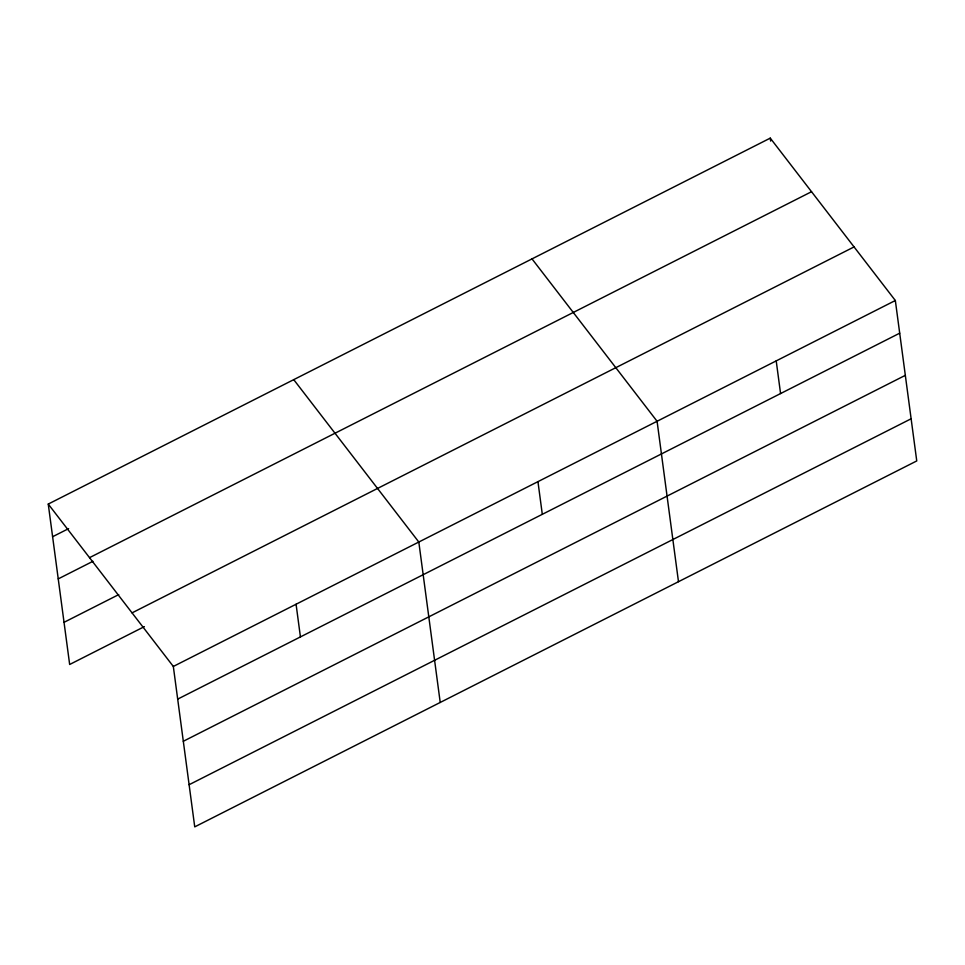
<?xml version="1.0" encoding="UTF-8"?>
<svg xmlns="http://www.w3.org/2000/svg" width="965" height="965" viewBox="0 0 965 965"><rect width="100%" height="100%" fill="white"/><g stroke="black" fill="none" stroke-linecap="round" stroke-linejoin="round"><path stroke-width="1.45" d="M48.25 504.068L770.263 138.128L895.339 300.513L916.75 460.932L194.737 826.872L173.326 666.453L48.25 504.068L69.661 664.487L144.364 626.623M52.605 536.733L68.624 528.615M89.528 557.649L811.541 191.709M58.238 578.891L92.917 561.316M64.028 622.328L118.731 594.609M132.048 612.871L854.073 246.919M173.326 666.453L895.339 300.513M177.693 699.118L899.706 333.178M183.314 741.277L905.327 375.337M189.116 784.714L911.129 418.774M532.005 258.885L657.081 421.271L678.479 581.69M293.734 379.643L418.81 542.028L440.221 702.46M770.263 138.128L770.661 141.095M776.21 360.886L780.576 393.563M537.951 481.656L542.306 514.321M296.074 604.247L300.429 636.912"/></g></svg>
